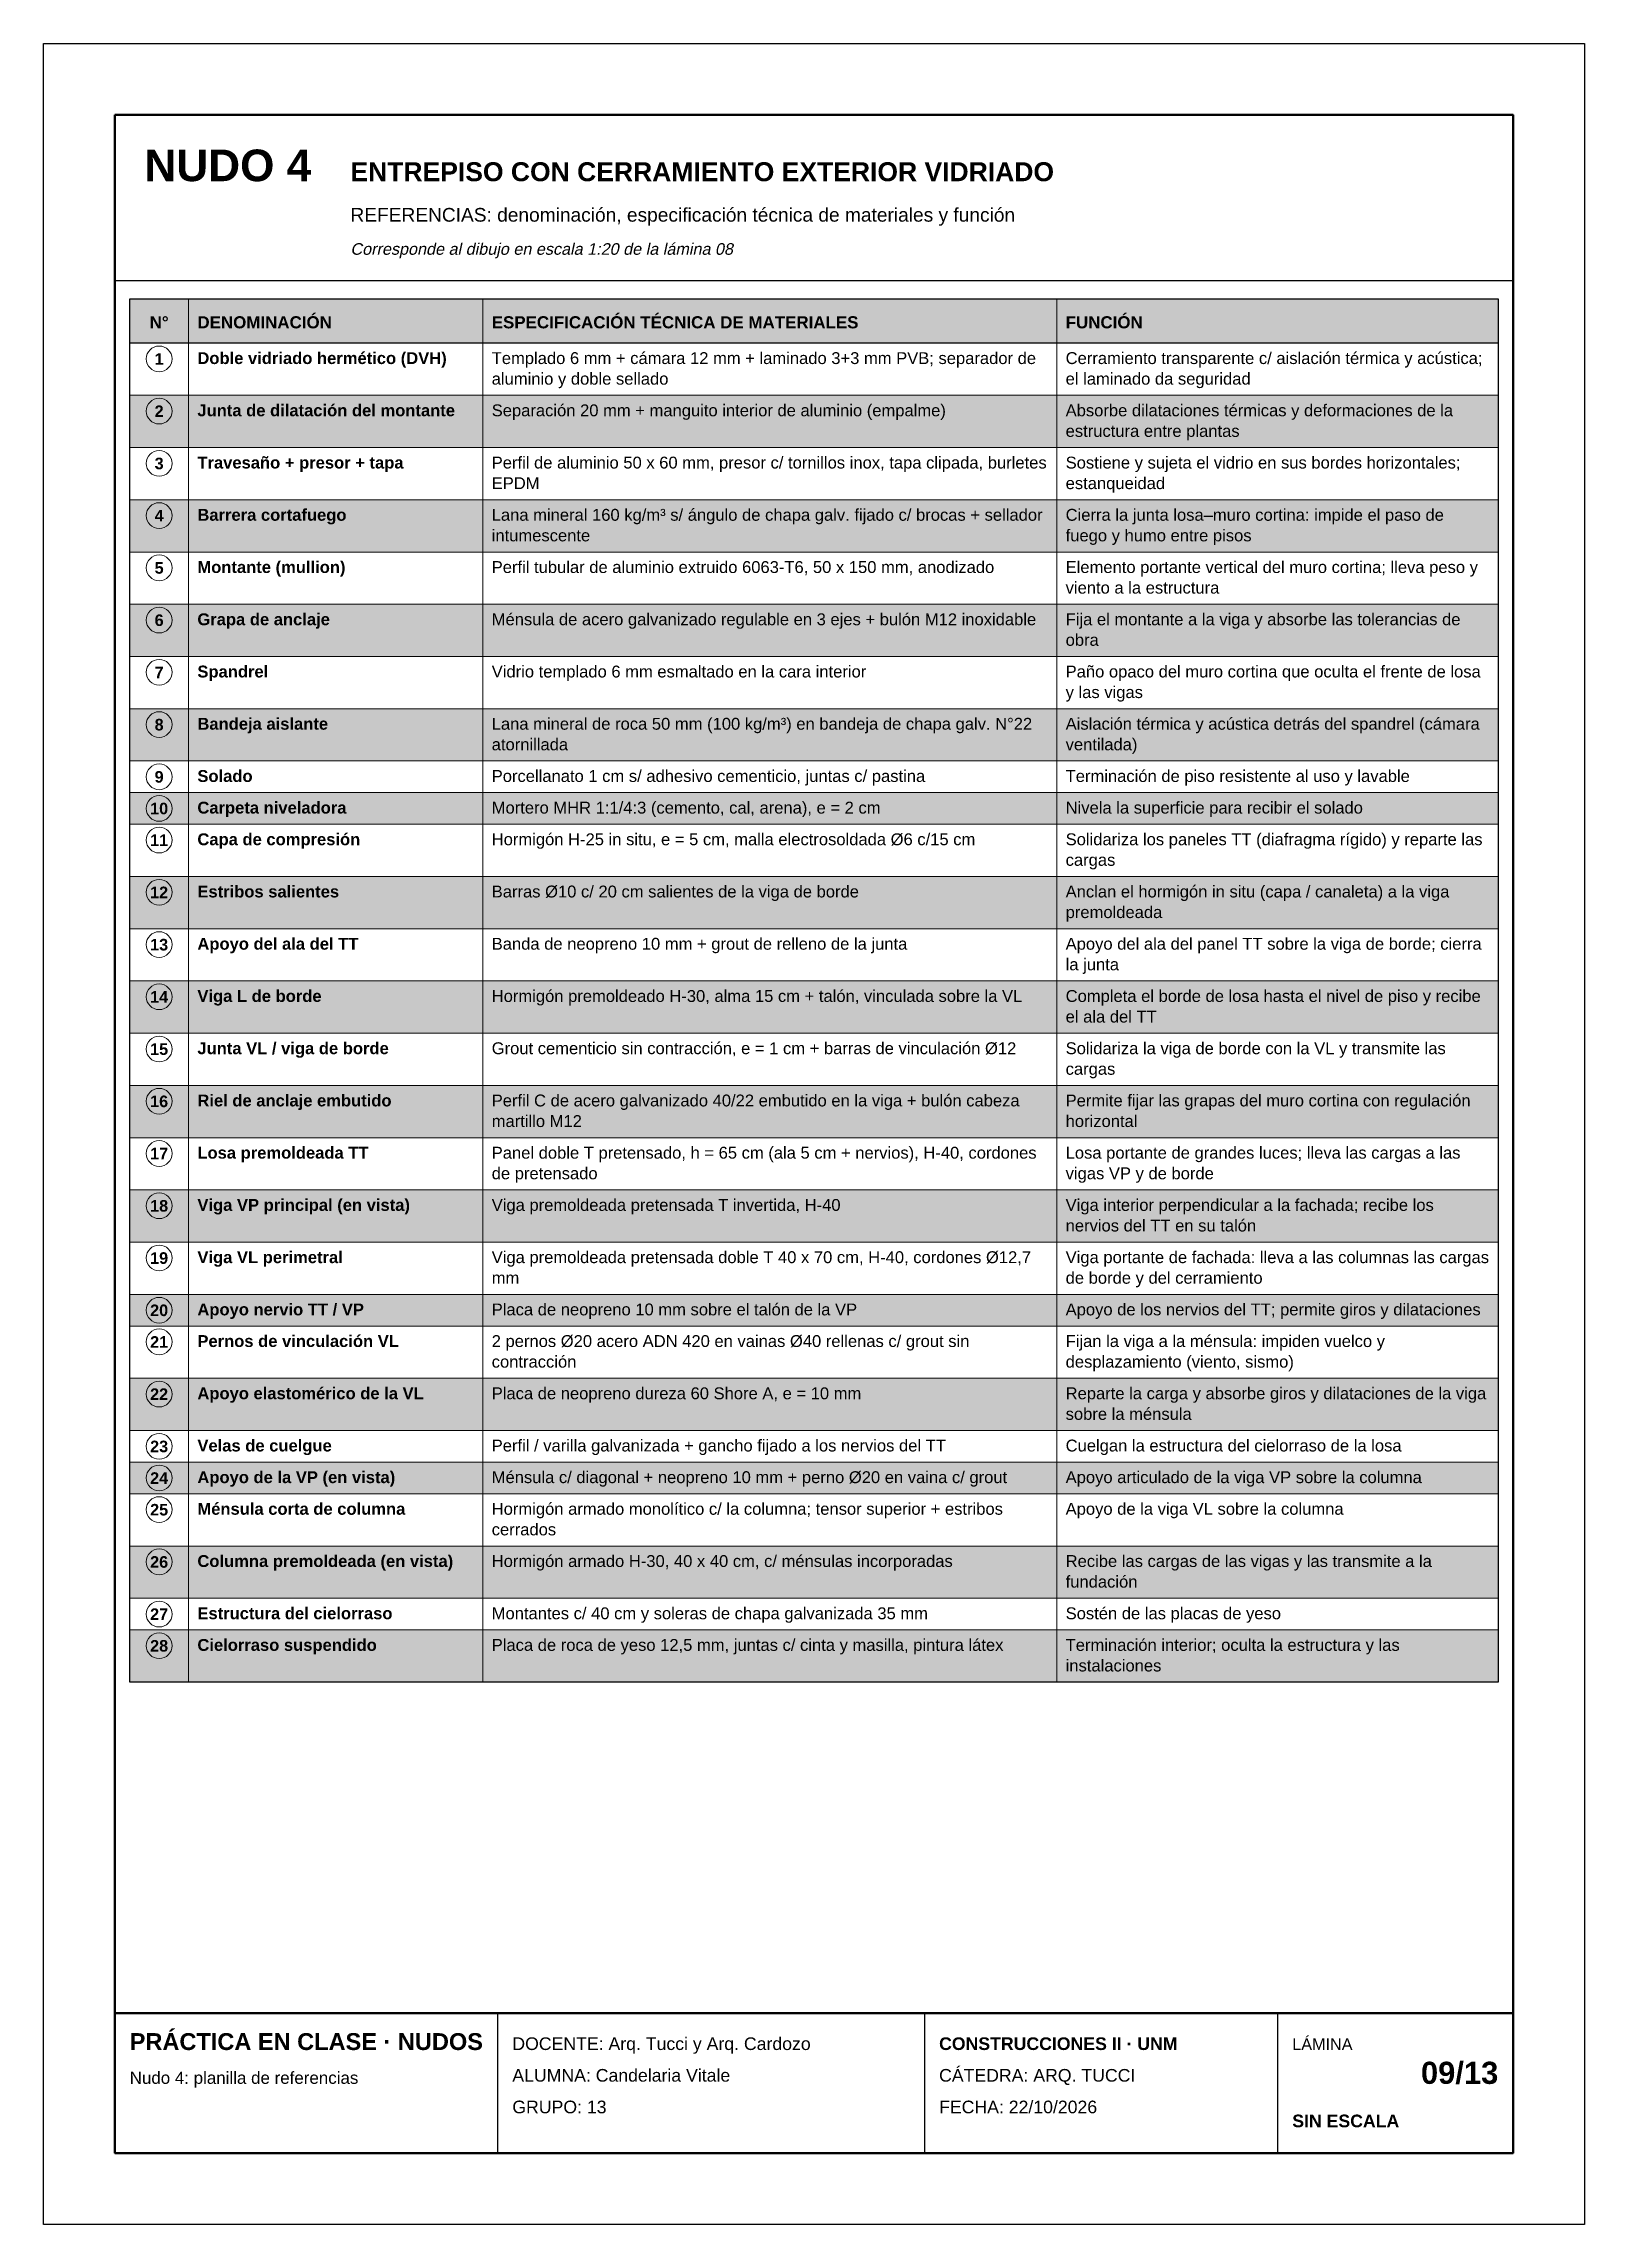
# Model space of a CAD drawing. Header units: millimetres. Extents: x 6 to 4194, y 6 to 5934.
import ezdxf
from ezdxf.enums import TextEntityAlignment as Align

# ---------------------------------------------------------------- set-up
doc = ezdxf.new("R2010")
doc.units = ezdxf.units.MM
doc.header["$LTSCALE"] = 20
for name, color, linetype in [('X-MARCO', 7, 'Continuous'), ('X-ROTULO', 7, 'Continuous'), ('X-TABLA', 7, 'Continuous'), ('X-TEXTOS', 7, 'Continuous')]:
    doc.layers.add(name, color=color, linetype=linetype)
doc.styles.add('ARIAL', font='arial.ttf')
doc.styles.add('ARIAL-B', font='arialbd.ttf')

msp = doc.modelspace()

# ---------------------------------------------------------------- hatches: boundary and pattern name
at = {"layer": 'X-TABLA', "true_color": 0xd9d9d9}
h = msp.add_hatch(color=254, dxfattribs=at)
h.dxf.hatch_style = 1
h.paths.add_polyline_path([(240, 5240), (3960, 5240), (3960, 5120), (240, 5120)])
at = {"layer": 'X-TABLA', "true_color": 0xf2f2f2}
h = msp.add_hatch(color=7, dxfattribs=at)
h.dxf.hatch_style = 1
h.paths.add_polyline_path([(240, 4978), (3960, 4978), (3960, 4836), (240, 4836)])
h = msp.add_hatch(color=7, dxfattribs=at)
h.dxf.hatch_style = 1
h.paths.add_polyline_path([(240, 4694), (3960, 4694), (3960, 4552), (240, 4552)])
h = msp.add_hatch(color=7, dxfattribs=at)
h.dxf.hatch_style = 1
h.paths.add_polyline_path([(240, 4410), (3960, 4410), (3960, 4268), (240, 4268)])
h = msp.add_hatch(color=7, dxfattribs=at)
h.dxf.hatch_style = 1
h.paths.add_polyline_path([(240, 4126), (3960, 4126), (3960, 3984), (240, 3984)])
h = msp.add_hatch(color=7, dxfattribs=at)
h.dxf.hatch_style = 1
h.paths.add_polyline_path([(240, 3898), (3960, 3898), (3960, 3812), (240, 3812)])
h = msp.add_hatch(color=7, dxfattribs=at)
h.dxf.hatch_style = 1
h.paths.add_polyline_path([(240, 3670), (3960, 3670), (3960, 3528), (240, 3528)])
h = msp.add_hatch(color=7, dxfattribs=at)
h.dxf.hatch_style = 1
h.paths.add_polyline_path([(240, 3386), (3960, 3386), (3960, 3244), (240, 3244)])
h = msp.add_hatch(color=7, dxfattribs=at)
h.dxf.hatch_style = 1
h.paths.add_polyline_path([(240, 3102), (3960, 3102), (3960, 2960), (240, 2960)])
h = msp.add_hatch(color=7, dxfattribs=at)
h.dxf.hatch_style = 1
h.paths.add_polyline_path([(240, 2818), (3960, 2818), (3960, 2676), (240, 2676)])
h = msp.add_hatch(color=7, dxfattribs=at)
h.dxf.hatch_style = 1
h.paths.add_polyline_path([(240, 2534), (3960, 2534), (3960, 2448), (240, 2448)])
h = msp.add_hatch(color=7, dxfattribs=at)
h.dxf.hatch_style = 1
h.paths.add_polyline_path([(240, 2306), (3960, 2306), (3960, 2164), (240, 2164)])
h = msp.add_hatch(color=7, dxfattribs=at)
h.dxf.hatch_style = 1
h.paths.add_polyline_path([(240, 2078), (3960, 2078), (3960, 1992), (240, 1992)])
h = msp.add_hatch(color=7, dxfattribs=at)
h.dxf.hatch_style = 1
h.paths.add_polyline_path([(240, 1850), (3960, 1850), (3960, 1708), (240, 1708)])
h = msp.add_hatch(color=7, dxfattribs=at)
h.dxf.hatch_style = 1
h.paths.add_polyline_path([(240, 1622), (3960, 1622), (3960, 1480), (240, 1480)])

# ---------------------------------------------------------------- linework, layer by layer
at = {"layer": 'X-MARCO', "lineweight": 30}
msp.add_lwpolyline([(6, 5934), (4194, 5934), (4194, 6), (6, 6)], close=True, dxfattribs=at)
at = {"layer": 'X-MARCO', "lineweight": 50}
msp.add_lwpolyline([(200, 5740), (4000, 5740), (4000, 200), (200, 200)], close=True, dxfattribs=at)
at = {"layer": 'X-ROTULO', "lineweight": 50}
msp.add_lwpolyline([(200, 580), (4000, 580), (4000, 200), (200, 200)], close=True, dxfattribs=at)
at = {"layer": 'X-ROTULO', "lineweight": 25}
for points in [[(1240, 580), (1240, 200)], [(2400, 580), (2400, 200)], [(3360, 580), (3360, 200)]]:
    msp.add_lwpolyline(points, dxfattribs=at)
at = {"layer": 'X-TABLA', "lineweight": 25}
msp.add_lwpolyline([(240, 5240), (3960, 5240), (3960, 5120), (240, 5120)], close=True, dxfattribs=at)
at = {"layer": 'X-TABLA', "lineweight": 30}
msp.add_lwpolyline([(240, 5240), (3960, 5240), (3960, 1480), (240, 1480)], close=True, dxfattribs=at)
at = {"layer": 'X-TABLA', "lineweight": 13}
for points in [[(400, 5240), (400, 1480)], [(1200, 5240), (1200, 1480)], [(2760, 5240), (2760, 1480)], [(240, 4978), (3960, 4978)], [(240, 4836), (3960, 4836)], [(240, 4694), (3960, 4694)], [(240, 4552), (3960, 4552)], [(240, 4410), (3960, 4410)], [(240, 4268), (3960, 4268)], [(240, 4126), (3960, 4126)], [(240, 3984), (3960, 3984)], [(240, 3898), (3960, 3898)], [(240, 3812), (3960, 3812)], [(240, 3670), (3960, 3670)], [(240, 3528), (3960, 3528)], [(240, 3386), (3960, 3386)], [(240, 3244), (3960, 3244)], [(240, 3102), (3960, 3102)], [(240, 2960), (3960, 2960)], [(240, 2818), (3960, 2818)], [(240, 2676), (3960, 2676)], [(240, 2534), (3960, 2534)], [(240, 2448), (3960, 2448)], [(240, 2306), (3960, 2306)], [(240, 2164), (3960, 2164)], [(240, 2078), (3960, 2078)], [(240, 1992), (3960, 1992)], [(240, 1850), (3960, 1850)], [(240, 1708), (3960, 1708)], [(240, 1622), (3960, 1622)], [(240, 1480), (3960, 1480)]]:
    msp.add_lwpolyline(points, dxfattribs=at)
at = {"layer": 'X-TABLA', "lineweight": 18}
for centre in [(320, 5077), (320, 4935), (320, 4793), (320, 4651), (320, 4509), (320, 4367), (320, 4225), (320, 4083), (320, 3941), (320, 3855), (320, 3769), (320, 3627), (320, 3485), (320, 3343), (320, 3201), (320, 3059), (320, 2917), (320, 2775), (320, 2633), (320, 2491), (320, 2405), (320, 2263), (320, 2121), (320, 2035), (320, 1949), (320, 1807), (320, 1665), (320, 1579)]:
    msp.add_circle(centre, 35, dxfattribs=at)
at = {"layer": 'X-TEXTOS', "lineweight": 25}
msp.add_lwpolyline([(200, 5290), (4000, 5290)], dxfattribs=at)

# ---------------------------------------------------------------- texts
at = {"layer": 'X-ROTULO'}
for s, height, style, p in [('PRÁCTICA EN CLASE · NUDOS', 45.824, 'ARIAL-B', (240, 480)), ('DOCENTE: Arq. Tucci y Arq. Cardozo', 34.368, 'ARIAL', (1280, 480)), ('CONSTRUCCIONES II · UNM', 34.368, 'ARIAL-B', (2440, 480)), ('LÁMINA', 31.5, 'ARIAL', (3400, 480)), ('Nudo 4: planilla de referencias', 32.936, 'ARIAL', (240, 388)), ('ALUMNA: Candelaria Vitale', 34.368, 'ARIAL', (1280, 394)), ('CÁTEDRA: ARQ. TUCCI', 34.368, 'ARIAL', (2440, 394)), ('GRUPO: 13', 34.37, 'ARIAL', (1280, 308)), ('FECHA: 22/10/2026', 34.368, 'ARIAL', (2440, 308)), ('SIN ESCALA', 34.37, 'ARIAL-B', (3400, 270))]:
    msp.add_text(s, height=height, dxfattribs=dict(at, style=style)).set_placement(p)
at = {"layer": 'X-ROTULO', "style": 'ARIAL-B'}
msp.add_text('09/13', height=60.14, dxfattribs=at).set_placement((3960, 388), align=Align.RIGHT)
at = {"layer": 'X-TABLA', "style": 'ARIAL-B'}
for s, height, p in [('N°', 32.94, (320, 5160)), ('1', 31.5, (320, 5061)), ('2', 31.5, (320, 4919)), ('3', 31.5, (320, 4777)), ('4', 31.5, (320, 4635)), ('5', 31.5, (320, 4493)), ('6', 31.5, (320, 4351)), ('7', 31.5, (320, 4209)), ('8', 31.5, (320, 4067)), ('9', 31.5, (320, 3925)), ('10', 31.5, (320, 3839)), ('11', 31.5, (320, 3753)), ('12', 31.5, (320, 3611)), ('13', 31.5, (320, 3469)), ('14', 31.5, (320, 3327)), ('15', 31.5, (320, 3185)), ('16', 31.5, (320, 3043)), ('17', 31.5, (320, 2901)), ('18', 31.5, (320, 2759)), ('19', 31.5, (320, 2617)), ('20', 31.5, (320, 2475)), ('21', 31.5, (320, 2389)), ('22', 31.5, (320, 2247)), ('23', 31.5, (320, 2105)), ('24', 31.5, (320, 2019)), ('25', 31.5, (320, 1933)), ('26', 31.5, (320, 1791)), ('27', 31.5, (320, 1649)), ('28', 31.5, (320, 1563))]:
    msp.add_text(s, height=height, dxfattribs=at).set_placement(p, align=Align.CENTER)
at = {"layer": 'X-TABLA'}
for s, height, style, p in [('DENOMINACIÓN', 32.936, 'ARIAL-B', (424, 5160)), ('ESPECIFICACIÓN TÉCNICA DE MATERIALES', 32.936, 'ARIAL-B', (1224, 5160)), ('FUNCIÓN', 32.94, 'ARIAL-B', (2784, 5160)), ('Doble vidriado hermético (DVH)', 32.22, 'ARIAL-B', (424, 5063)), ('Templado 6 mm + cámara 12 mm + laminado 3+3 mm PVB; separador de', 32.22, 'ARIAL', (1224, 5063)), ('aluminio y doble sellado', 32.22, 'ARIAL', (1224, 5007)), ('el laminado da seguridad', 32.22, 'ARIAL', (2784, 5007)), ('Cerramiento transparente c/ aislación térmica y acústica;', 32.22, 'ARIAL', (2784, 5063)), ('Junta de dilatación del montante', 32.22, 'ARIAL-B', (424, 4921)), ('Separación 20 mm + manguito interior de aluminio (empalme)', 32.22, 'ARIAL', (1224, 4921)), ('Absorbe dilataciones térmicas y deformaciones de la', 32.22, 'ARIAL', (2784, 4921)), ('estructura entre plantas', 32.22, 'ARIAL', (2784, 4865)), ('Travesaño + presor + tapa', 32.22, 'ARIAL-B', (424, 4779)), ('Perfil de aluminio 50 x 60 mm, presor c/ tornillos inox, tapa clipada, burletes', 32.22, 'ARIAL', (1224, 4779)), ('Sostiene y sujeta el vidrio en sus bordes horizontales;', 32.22, 'ARIAL', (2784, 4779)), ('EPDM', 32.22, 'ARIAL', (1224, 4723)), ('estanqueidad', 32.22, 'ARIAL', (2784, 4723)), ('Barrera cortafuego', 32.22, 'ARIAL-B', (424, 4637)), ('Lana mineral 160 kg/m³ s/ ángulo de chapa galv. fijado c/ brocas + sellador', 32.22, 'ARIAL', (1224, 4637)), ('Cierra la junta losa–muro cortina: impide el paso de', 32.22, 'ARIAL', (2784, 4637)), ('intumescente', 32.22, 'ARIAL', (1224, 4581)), ('fuego y humo entre pisos', 32.22, 'ARIAL', (2784, 4581)), ('Montante (mullion)', 32.22, 'ARIAL-B', (424, 4495)), ('Perfil tubular de aluminio extruido 6063-T6, 50 x 150 mm, anodizado', 32.22, 'ARIAL', (1224, 4495)), ('Elemento portante vertical del muro cortina; lleva peso y', 32.22, 'ARIAL', (2784, 4495)), ('viento a la estructura', 32.22, 'ARIAL', (2784, 4439)), ('Grapa de anclaje', 32.22, 'ARIAL-B', (424, 4353)), ('Ménsula de acero galvanizado regulable en 3 ejes + bulón M12 inoxidable', 32.22, 'ARIAL', (1224, 4353)), ('Fija el montante a la viga y absorbe las tolerancias de', 32.22, 'ARIAL', (2784, 4353)), ('obra', 32.22, 'ARIAL', (2784, 4297)), ('Spandrel', 32.22, 'ARIAL-B', (424, 4211)), ('Vidrio templado 6 mm esmaltado en la cara interior', 32.22, 'ARIAL', (1224, 4211)), ('Paño opaco del muro cortina que oculta el frente de losa', 32.22, 'ARIAL', (2784, 4211)), ('y las vigas', 32.22, 'ARIAL', (2784, 4155)), ('Bandeja aislante', 32.22, 'ARIAL-B', (424, 4069)), ('Lana mineral de roca 50 mm (100 kg/m³) en bandeja de chapa galv. N°22', 32.22, 'ARIAL', (1224, 4069)), ('Aislación térmica y acústica detrás del spandrel (cámara', 32.22, 'ARIAL', (2784, 4069)), ('atornillada', 32.22, 'ARIAL', (1224, 4013)), ('ventilada)', 32.22, 'ARIAL', (2784, 4013)), ('Solado', 32.22, 'ARIAL-B', (424, 3927)), ('Porcellanato 1 cm s/ adhesivo cementicio, juntas c/ pastina', 32.22, 'ARIAL', (1224, 3927)), ('Terminación de piso resistente al uso y lavable', 32.22, 'ARIAL', (2784, 3927)), ('Carpeta niveladora', 32.22, 'ARIAL-B', (424, 3841)), ('Mortero MHR 1:1/4:3 (cemento, cal, arena), e = 2 cm', 32.22, 'ARIAL', (1224, 3841)), ('Nivela la superficie para recibir el solado', 32.22, 'ARIAL', (2784, 3841)), ('Capa de compresión', 32.22, 'ARIAL-B', (424, 3755)), ('Hormigón H-25 in situ, e = 5 cm, malla electrosoldada Ø6 c/15 cm', 32.22, 'ARIAL', (1224, 3755)), ('Solidariza los paneles TT (diafragma rígido) y reparte las', 32.22, 'ARIAL', (2784, 3755)), ('cargas', 32.22, 'ARIAL', (2784, 3699)), ('Estribos salientes', 32.22, 'ARIAL-B', (424, 3613)), ('Barras Ø10 c/ 20 cm salientes de la viga de borde', 32.22, 'ARIAL', (1224, 3613)), ('Anclan el hormigón in situ (capa / canaleta) a la viga', 32.22, 'ARIAL', (2784, 3613)), ('premoldeada', 32.22, 'ARIAL', (2784, 3557)), ('Apoyo del ala del TT', 32.22, 'ARIAL-B', (424, 3471)), ('Banda de neopreno 10 mm + grout de relleno de la junta', 32.22, 'ARIAL', (1224, 3471)), ('Apoyo del ala del panel TT sobre la viga de borde; cierra', 32.22, 'ARIAL', (2784, 3471)), ('la junta', 32.22, 'ARIAL', (2784, 3415)), ('Viga L de borde', 32.22, 'ARIAL-B', (424, 3329)), ('Hormigón premoldeado H-30, alma 15 cm + talón, vinculada sobre la VL', 32.22, 'ARIAL', (1224, 3329)), ('Completa el borde de losa hasta el nivel de piso y recibe', 32.22, 'ARIAL', (2784, 3329)), ('el ala del TT', 32.22, 'ARIAL', (2784, 3273)), ('Junta VL / viga de borde', 32.22, 'ARIAL-B', (424, 3187)), ('Grout cementicio sin contracción, e = 1 cm + barras de vinculación Ø12', 32.22, 'ARIAL', (1224, 3187)), ('Solidariza la viga de borde con la VL y transmite las', 32.22, 'ARIAL', (2784, 3187)), ('cargas', 32.22, 'ARIAL', (2784, 3131)), ('Riel de anclaje embutido', 32.22, 'ARIAL-B', (424, 3045)), ('Perfil C de acero galvanizado 40/22 embutido en la viga + bulón cabeza', 32.22, 'ARIAL', (1224, 3045)), ('Permite fijar las grapas del muro cortina con regulación', 32.22, 'ARIAL', (2784, 3045)), ('martillo M12', 32.22, 'ARIAL', (1224, 2989)), ('horizontal', 32.22, 'ARIAL', (2784, 2989)), ('Losa premoldeada TT', 32.22, 'ARIAL-B', (424, 2903)), ('Panel doble T pretensado, h = 65 cm (ala 5 cm + nervios), H-40, cordones', 32.22, 'ARIAL', (1224, 2903)), ('Losa portante de grandes luces; lleva las cargas a las', 32.22, 'ARIAL', (2784, 2903)), ('de pretensado', 32.22, 'ARIAL', (1224, 2847)), ('vigas VP y de borde', 32.22, 'ARIAL', (2784, 2847)), ('Viga VP principal (en vista)', 32.22, 'ARIAL-B', (424, 2761)), ('Viga premoldeada pretensada T invertida, H-40', 32.22, 'ARIAL', (1224, 2761)), ('Viga interior perpendicular a la fachada; recibe los', 32.22, 'ARIAL', (2784, 2761)), ('nervios del TT en su talón', 32.22, 'ARIAL', (2784, 2705)), ('Viga VL perimetral', 32.22, 'ARIAL-B', (424, 2619)), ('Viga premoldeada pretensada doble T 40 x 70 cm, H-40, cordones Ø12,7', 32.22, 'ARIAL', (1224, 2619)), ('Viga portante de fachada: lleva a las columnas las cargas', 32.22, 'ARIAL', (2784, 2619)), ('mm', 32.22, 'ARIAL', (1224, 2563)), ('de borde y del cerramiento', 32.22, 'ARIAL', (2784, 2563)), ('Apoyo nervio TT / VP', 32.22, 'ARIAL-B', (424, 2477)), ('Placa de neopreno 10 mm sobre el talón de la VP', 32.22, 'ARIAL', (1224, 2477)), ('Apoyo de los nervios del TT; permite giros y dilataciones', 32.22, 'ARIAL', (2784, 2477)), ('Pernos de vinculación VL', 32.22, 'ARIAL-B', (424, 2391)), ('2 pernos Ø20 acero ADN 420 en vainas Ø40 rellenas c/ grout sin', 32.22, 'ARIAL', (1224, 2391)), ('Fijan la viga a la ménsula: impiden vuelco y', 32.22, 'ARIAL', (2784, 2391)), ('contracción', 32.22, 'ARIAL', (1224, 2335)), ('desplazamiento (viento, sismo)', 32.22, 'ARIAL', (2784, 2335)), ('Apoyo elastomérico de la VL', 32.22, 'ARIAL-B', (424, 2249)), ('Placa de neopreno dureza 60 Shore A, e = 10 mm', 32.22, 'ARIAL', (1224, 2249)), ('Reparte la carga y absorbe giros y dilataciones de la viga', 32.22, 'ARIAL', (2784, 2249)), ('sobre la ménsula', 32.22, 'ARIAL', (2784, 2193)), ('Velas de cuelgue', 32.22, 'ARIAL-B', (424, 2107)), ('Perfil / varilla galvanizada + gancho fijado a los nervios del TT', 32.22, 'ARIAL', (1224, 2107)), ('Cuelgan la estructura del cielorraso de la losa', 32.22, 'ARIAL', (2784, 2107)), ('Apoyo de la VP (en vista)', 32.22, 'ARIAL-B', (424, 2021)), ('Ménsula c/ diagonal + neopreno 10 mm + perno Ø20 en vaina c/ grout', 32.22, 'ARIAL', (1224, 2021)), ('Apoyo articulado de la viga VP sobre la columna', 32.22, 'ARIAL', (2784, 2021)), ('Ménsula corta de columna', 32.22, 'ARIAL-B', (424, 1935)), ('Hormigón armado monolítico c/ la columna; tensor superior + estribos', 32.22, 'ARIAL', (1224, 1935)), ('Apoyo de la viga VL sobre la columna', 32.22, 'ARIAL', (2784, 1935)), ('cerrados', 32.22, 'ARIAL', (1224, 1879)), ('Columna premoldeada (en vista)', 32.22, 'ARIAL-B', (424, 1793)), ('Hormigón armado H-30, 40 x 40 cm, c/ ménsulas incorporadas', 32.22, 'ARIAL', (1224, 1793)), ('Recibe las cargas de las vigas y las transmite a la', 32.22, 'ARIAL', (2784, 1793)), ('fundación', 32.22, 'ARIAL', (2784, 1737)), ('Estructura del cielorraso', 32.22, 'ARIAL-B', (424, 1651)), ('Montantes c/ 40 cm y soleras de chapa galvanizada 35 mm', 32.22, 'ARIAL', (1224, 1651)), ('Sostén de las placas de yeso', 32.22, 'ARIAL', (2784, 1651)), ('Cielorraso suspendido', 32.22, 'ARIAL-B', (424, 1565)), ('Placa de roca de yeso 12,5 mm, juntas c/ cinta y masilla, pintura látex', 32.22, 'ARIAL', (1224, 1565)), ('Terminación interior; oculta la estructura y las', 32.22, 'ARIAL', (2784, 1565)), ('instalaciones', 32.22, 'ARIAL', (2784, 1509))]:
    msp.add_text(s, height=height, dxfattribs=dict(at, style=style)).set_placement(p)
at = {"layer": 'X-TEXTOS'}
for s, height, style, p in [('NUDO 4', 85.92, 'ARIAL-B', (280, 5560)), ('ENTREPISO CON CERRAMIENTO EXTERIOR VIDRIADO', 51.552, 'ARIAL-B', (840, 5560)), ('REFERENCIAS: denominación, especificación técnica de materiales y función', 37.232, 'ARIAL', (840, 5450))]:
    msp.add_text(s, height=height, dxfattribs=dict(at, style=style)).set_placement(p)
at = {"layer": 'X-TEXTOS', "style": 'ARIAL', "oblique": 12}
msp.add_text('Corresponde al dibujo en escala 1:20 de la lámina 08', height=31.504, dxfattribs=at).set_placement((840, 5360))

doc.saveas('drawing.dxf')
